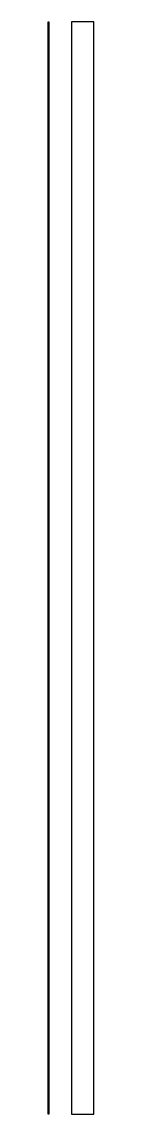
# Model space of a CAD drawing. Extents: x -2 to 2, y 0 to 100.
import ezdxf

# ---------------------------------------------------------------- set-up
doc = ezdxf.new("R2010")
doc.units = 0

msp = doc.modelspace()

# ---------------------------------------------------------------- linework, layer by layer
at = {"layer": 'silicon'}
for points in [[(-2.04, 0), (-2.08, 0), (-2.08, 100), (-2.04, 100)], [(0.04, 0), (2.08, 0), (2.08, 100), (0.04, 100)]]:
    msp.add_lwpolyline(points, close=True, dxfattribs=at)

doc.saveas('drawing.dxf')
